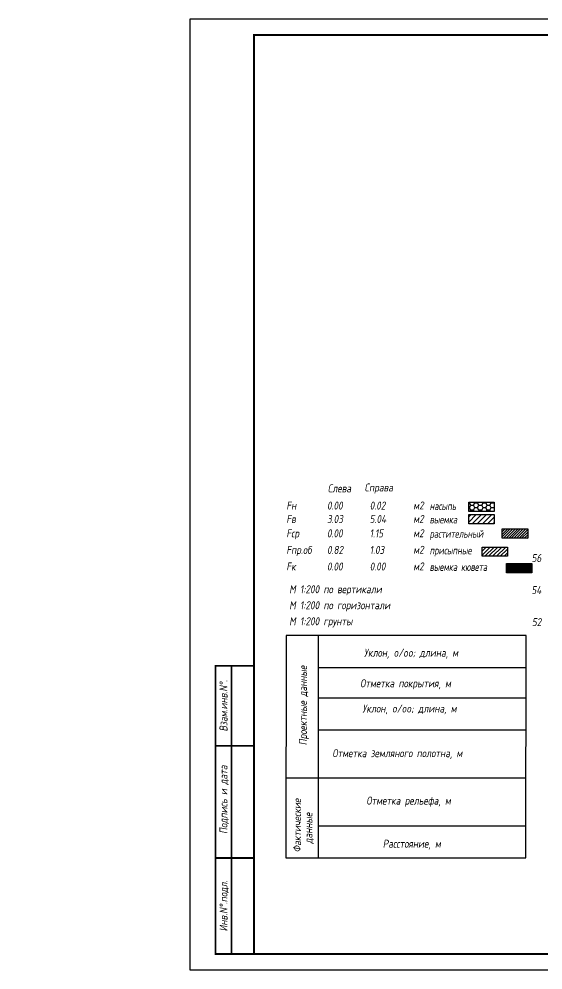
# Model space of a CAD drawing. Extents: x -717 to 1451, y -133302 to 233.
# Drawn here: x -83.4 to 80.3, y -78963.4 to -78666.4 of the extents above; entities that cross this region are included whole.
import ezdxf
from ezdxf.enums import TextEntityAlignment as Align

# ---------------------------------------------------------------- set-up
doc = ezdxf.new("R2010")
doc.units = 0
for name, color, linetype in [('Зарамочное оформление', 7, 'Continuous'), ('Линейка абсолютных высот', 7, 'Continuous'), ('Объем выемки', 7, 'Continuous'), ('Объем кюветов', 7, 'Continuous'), ('Объем насыпи', 7, 'Continuous'), ('Объем присыпных обочин', 7, 'Continuous'), ('Объем срезки растительного слоя', 7, 'Continuous'), ('Объём_2650', 7, 'Continuous'), ('Таблица', 7, 'Continuous')]:
    doc.layers.add(name, color=color, linetype=linetype)
for name, color, linetype, true_color in [('Объём_2563', 7, 'Continuous', 0xff8000), ('Объём_2570', 7, 'Continuous', 0x80ff00), ('Объём_2600', 7, 'Continuous', 0x808000), ('Объём_2620', 2, 'Continuous', 0xffff00)]:
    doc.layers.add(name, color=color, linetype=linetype, true_color=true_color)
doc.styles.add('М', font='romand.shx', dxfattribs={"width": 0.8, "oblique": 10, "height": 2.5})

# ---------------------------------------------------------------- blocks, each defined once
blk = doc.blocks.new('условные обозначения')
at = {"layer": 'Объём_2563'}
h = blk.add_hatch(dxfattribs=at)
h.set_pattern_fill('ANSI31', color=256, scale=0.3)
h.set_pattern_definition([(45, (-34.5, -100.5), (-0.673519, 0.673519), [])])
h.paths.add_polyline_path([(18.26, 7.53), (27.08, 7.53), (27.08, 4.62), (18.26, 4.62)])
at = {"layer": 'Объём_2570'}
h = blk.add_hatch(dxfattribs=at)
h.set_pattern_fill('ANSI31', color=3, scale=0.2)
h.set_pattern_definition([(45, (-32.9034, -100.5), (-0.4490128, 0.4490128), [])])
h.paths.add_polyline_path([(25.29, 13.16), (34.12, 13.16), (34.12, 10.25), (25.29, 10.25)])
at = {"layer": 'Объём_2600'}
h = blk.add_hatch(dxfattribs=at)
h.set_pattern_fill('ANSI31', color=6, scale=0.4)
h.set_pattern_definition([(45, (-34.5, -100.5), (-0.898026, 0.898026), [])])
h.paths.add_polyline_path([(13.63, 17.67), (22.46, 17.67), (22.46, 14.76), (13.63, 14.76)])
at = {"layer": 'Объём_2620'}
h = blk.add_hatch(dxfattribs=at)
h.set_pattern_fill('ANSI31', color=2, scale=0.1)
h.set_pattern_definition([(45, (-33.755, -100.5), (-0.2245064, 0.2245064), [])])
h.paths.add_polyline_path([(26.75, 2.41), (35.57, 2.41), (35.57, -0.5), (26.75, -0.5)])
at = {"layer": 'Объём_2650'}
h = blk.add_hatch(dxfattribs=at)
h.set_pattern_fill('HONEY', color=5, scale=0.3)
h.set_pattern_definition([(0, (-34.5, -100.5), (1.42875, 0.824889), [0.9525, -1.905]), (120, (-34.5, -100.5), (-1.42875, 0.824889), [0.9525, -1.905]), (60, (-34.5, -100.5), (3e-09, 1.6497784), [-1.905, 0.9525])])
h.paths.add_polyline_path([(13.63, 21.49), (22.46, 21.49), (22.46, 18.58), (13.63, 18.58)])
at = {"layer": 'Объём_2563'}
blk.add_lwpolyline([(18.26, 7.53), (27.08, 7.53), (27.08, 4.62), (18.26, 4.62)], close=True, dxfattribs=at)
at = {"layer": 'Объём_2620', "color": 2}
blk.add_lwpolyline([(26.75, 2.41), (35.57, 2.41), (35.57, -0.5), (26.75, -0.5)], close=True, dxfattribs=at)
at = {"layer": 'Объём_2650', "color": 5}
blk.add_lwpolyline([(13.63, 21.49), (22.46, 21.49), (22.46, 18.58), (13.63, 18.58)], close=True, dxfattribs=at)
at = {"layer": 'Объём_2650', "color": 6}
blk.add_lwpolyline([(13.63, 17.67), (22.46, 17.67), (22.46, 14.76), (13.63, 14.76)], close=True, dxfattribs=at)
at = {"layer": 'Объём_2650', "color": 3}
blk.add_lwpolyline([(25.29, 13.16), (34.12, 13.16), (34.12, 10.25), (25.29, 10.25)], close=True, dxfattribs=at)
at = {"layer": 'Объем насыпи', "color": 1, "style": 'М', "oblique": 10, "width": 0.8}
for s, p in [('насыпь', (0.09, 19.09)), ('выемка', (0.09, 14.89)), ('растительный', (0.09, 10.42)), ('присыпные', (0.09, 5.24)), ('выемка кювета', (0.09, 0.06))]:
    blk.add_text(s, height=2.5, dxfattribs=at).set_placement(p)

msp = doc.modelspace()

# ---------------------------------------------------------------- hatches: boundary and pattern name
at = {"transparency": 33554681}
h = msp.add_hatch(dxfattribs=at)
h.set_pattern_fill('ANGLE', color=256)
h.set_pattern_definition([(0, (-305.151, 0), (0, 6.985), [5.08, -1.905]), (90, (-305.151, 0), (-6.985, 4e-16), [5.08, -1.905])])
h.paths.add_polyline_path([(-83.439, -78832.595), (-82.308, -78831.841), (-82.308, -78832.591)])

# ---------------------------------------------------------------- linework, layer by layer
at = {"layer": 'Таблица', "linetype": 'Continuous', "flags": 128}
for points in [[(0, -78859), (-0.054, -78928.421)], [(75, -78859), (0, -78859)], [(10, -78859), (10, -78928.421)], [(74.946, -78928.421), (75, -78859)], [(10, -78869), (75, -78869)], [(10, -78878.421), (75, -78878.421)], [(9.946, -78888.421), (74.946, -78888.421)], [(-0.054, -78903.421), (74.946, -78903.421)], [(9.946, -78918.421), (74.946, -78918.421)], [(-0.054, -78928.421), (74.946, -78928.421)]]:
    msp.add_lwpolyline(points, dxfattribs=at)

# ---------------------------------------------------------------- block references
at = {"layer": 'Объём_2570', "xscale": 0.9}
msp.add_blockref('условные обозначения', (44.779, -78838.851), dxfattribs=at)

# ---------------------------------------------------------------- texts
at = {"style": 'М', "oblique": 10, "width": 0.8}
msp.add_text('М 1:200 грунты', height=2.5, dxfattribs=at).set_placement((0.973, -78855.769))
at = {"layer": 'Линейка абсолютных высот', "style": 'М', "oblique": 10, "width": 0.8}
for s, p in [('56', (79.741, -78834.779)), ('54', (79.741, -78844.779)), ('52', (79.741, -78854.779))]:
    msp.add_text(s, height=2.5, dxfattribs=at).set_placement(p, align=Align.MIDDLE_RIGHT)
at = {"layer": 'Объем выемки', "style": 'М', "oblique": 10, "width": 0.8}
for s, p in [('Fв', (0.085, -78823.835)), ('3.03', (12.785, -78823.835)), ('5.04', (26.126, -78823.835)), ('м2', (39.731, -78823.802))]:
    msp.add_text(s, height=2.5, dxfattribs=at).set_placement(p)
at = {"layer": 'Объем кюветов', "style": 'М', "oblique": 10, "width": 0.8}
for s, p in [('Fк', (0.085, -78838.66)), ('0.00', (12.785, -78838.66)), ('0.00', (26.126, -78838.66)), ('м2', (39.731, -78838.627))]:
    msp.add_text(s, height=2.5, dxfattribs=at).set_placement(p)
at = {"layer": 'Объем насыпи', "style": 'М', "oblique": 10, "width": 0.8}
for s, p in [('Слева', (13.029, -78814.249)), ('Справа', (24.522, -78813.982)), ('Fн', (0.085, -78819.63)), ('0.00', (12.785, -78819.63)), ('0.02', (26.126, -78819.63)), ('м2', (39.731, -78819.597))]:
    msp.add_text(s, height=2.5, dxfattribs=at).set_placement(p)
at = {"layer": 'Объем присыпных обочин', "style": 'М', "oblique": 10, "width": 0.8}
for s, p in [('Fпр.об', (0.085, -78833.481)), ('0.82', (12.785, -78833.481)), ('1.03', (26.126, -78833.481)), ('м2', (39.731, -78833.448))]:
    msp.add_text(s, height=2.5, dxfattribs=at).set_placement(p)
at = {"layer": 'Объем срезки растительного слоя', "style": 'М', "oblique": 10, "width": 0.8}
for s, p in [('Fср', (0.085, -78828.303)), ('0.00', (12.785, -78828.303)), ('1.15', (26.126, -78828.303)), ('м2', (39.731, -78828.269))]:
    msp.add_text(s, height=2.5, dxfattribs=at).set_placement(p)
at = {"layer": 'Таблица', "style": 'М', "oblique": 10, "width": 0.8}
for s, p in [('М 1:200 по вертикали', (0.973, -78845.769)), ('М 1:200 по горизонтали', (0.973, -78850.769)), ('Уклон, o/oo; длина, м', (24.315, -78865.584)), ('Отметка покрытия, м', (23.148, -78875.139)), ('Уклон, o/oo; длина, м', (23.824, -78883.017)), ('Отметка земляного полотна, м', (14.462, -78896.965)), ('Отметка рельефа, м', (25.077, -78911.777)), ('Расстояние, м', (30.202, -78925.23))]:
    msp.add_text(s, height=2.5, dxfattribs=at).set_placement(p)
for s, p in [('Проектные данные ', (6.519, -78893.244)), ('Фактические ', (4.698, -78926.698)), ('данные', (8.204, -78923.993))]:
    msp.add_text(s, height=2.5, rotation=90, dxfattribs=at).set_placement(p)

# ---------------------------------------------------------------- wipeouts: each hides what was drawn before it
msp.add_wipeout([(-10.054, -78868.421), (-22.054, -78868.421), (-22.054, -78958.421), (-10.054, -78958.421)]).dxf.layer = 'Зарамочное оформление'

# ---------------------------------------------------------------- next in the draw order: linework, layer by layer
at = {"flags": 128}
msp.add_lwpolyline([(-30.054, -78963.421), (389.946, -78963.421), (389.946, -78666.421), (-30.054, -78666.421)], close=True, dxfattribs=at)
at = {"const_width": 0.6, "flags": 128}
msp.add_lwpolyline([(-10.054, -78958.421), (384.946, -78958.421), (384.946, -78671.421), (-10.054, -78671.421)], close=True, dxfattribs=at)
at = {"layer": 'Зарамочное оформление', "linetype": 'Continuous', "lineweight": -3, "const_width": 0.6, "flags": 128}
for points in [[(-10.054, -78958.421), (-22.054, -78958.421), (-22.054, -78868.421), (-10.054, -78868.421)], [(-17.054, -78958.421), (-17.054, -78868.421)], [(-22.054, -78893.421), (-10.054, -78893.421)], [(-22.054, -78928.421), (-10.054, -78928.421)]]:
    msp.add_lwpolyline(points, dxfattribs=at)

# ---------------------------------------------------------------- next in the draw order: texts
at = {"layer": 'Зарамочное оформление', "lineweight": 15, "style": 'М', "oblique": 10, "width": 0.8}
for s, p in [('Взам.инв.N%%d.', (-19.554, -78880.921)), ('Подпись и дата', (-19.572, -78910.227)), ('Инв.N%%d.подл.', (-19.554, -78943.421))]:
    msp.add_text(s, height=2.5, rotation=90, dxfattribs=at).set_placement(p, align=Align.MIDDLE_CENTER)

doc.saveas('drawing.dxf')
